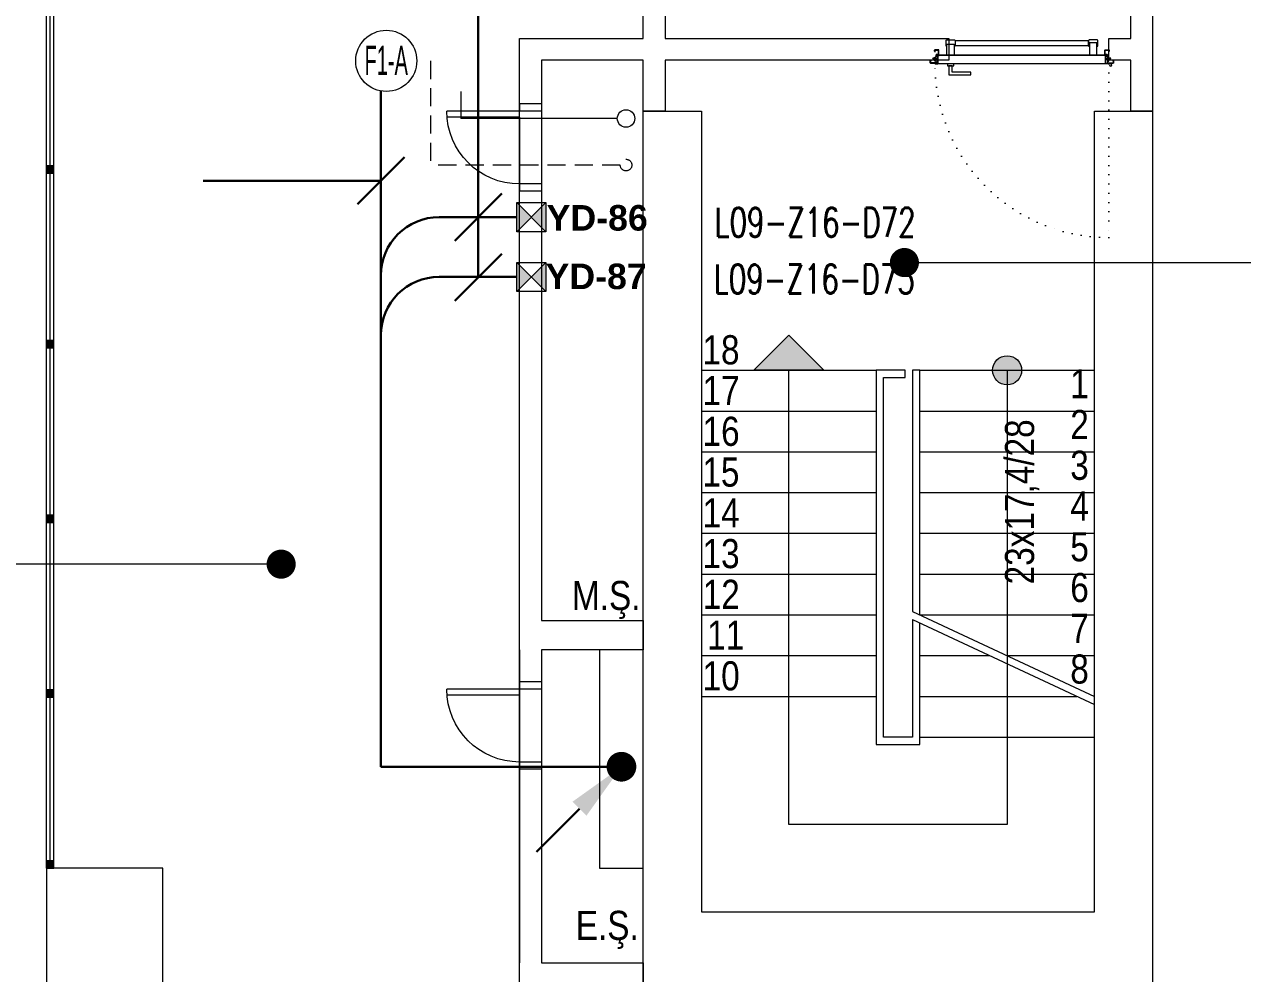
# Model space of a CAD drawing. Header units: metres. Extents: x -19121 to 152404, y -12107 to 46241.
# Drawn here: x 90045 to 90882, y 2408 to 3060 of the extents above; entities that cross this region are included whole.
import ezdxf
from ezdxf.enums import TextEntityAlignment as Align

# ---------------------------------------------------------------- set-up
doc = ezdxf.new("R2010")
doc.units = ezdxf.units.M
doc.header["$LTSCALE"] = 50
doc.header["$MEASUREMENT"] = 0
doc.linetypes.add('DOT2', pattern=[0.125, 0, -0.125])
doc.linetypes.add('HIDDEN', pattern=[0.375, 0.25, -0.125])
doc.layers.get('0').update_dxf_attribs({"color": 9, "lineweight": 9})
for name, color, linetype, lineweight in [('00', 9, 'Continuous', 9), ('01', 9, 'Continuous', 9), ('06D', 9, 'Continuous', 9), ('10', 9, 'Continuous', 9), ('14', 9, 'Continuous', 9), ('15', 9, 'Continuous', 9), ('19', 9, 'Continuous', 9), ('20', 9, 'DOT2', 9), ('21', 9, 'Continuous', 9), ('21_mahal200', 9, 'Continuous', 9), ('E-DEDEKTÖR NUMARALARI', 20, 'Continuous', 30), ('E-MODÜL HATTI', 6, 'Continuous', 30), ('E-OK', 3, 'Continuous', 30), ('E-YAZI', 7, 'Continuous', 30), ('EQ LIST', 7, 'Continuous', 9), ('H-DAMPER', 1, 'Continuous', 15), ('Y-DRENAJ', 251, 'HIDDEN', 9), ('Y-SPRINKLER-BORU', 251, 'Continuous', 15), ('Y-VANA', 3, 'Continuous', 15)]:
    doc.layers.add(name, color=color, linetype=linetype, lineweight=lineweight)
doc.styles.add('E-YAZI', font='txttw.shx', dxfattribs={"height": 200})
doc.styles.add('MuuM_TEXT-STANDART', font='ARIALN.TTF')
doc.styles.get("Standard").update_dxf_attribs({"font": 'ARIALN.TTF'})
doc.dimstyles.new('MuuM_DIM200', dxfattribs={"dimscale": 20, "dimtxt": 2, "dimasz": 1, "dimexe": 1, "dimexo": 1, "dimgap": 1, "dimtad": 1, "dimdec": 1, "dimrnd": 0.5, "dimdsep": 46, "dimtxsty": 'MuuM_TEXT-STANDART', "dimblk": 'ARCHTICK', "dimcen": 0, "dimdle": 0.15, "dimclrd": 256, "dimclre": 256, "dimclrt": 256, "dimadec": 0, "dimazin": 0, "dimtfac": 5, "dimtdec": 1, "dimtix": 1, "dimtmove": 2, "dimatfit": 3, "dimldrblk": 'DOT', "dimfxl": 3, "dimfxlon": 1, "dimtolj": 1, "dimlwd": -1, "dimlwe": -1, "dimarcsym": 0})

# ---------------------------------------------------------------- blocks, each defined once
blk = doc.blocks.new('A$C66886524')
h = blk.add_hatch(color=256)
h.paths.add_polyline_path([(0, 0), (10, 9.99), (0, 20)])
h.paths.add_polyline_path([(20, 19.99), (10, 9.99), (20, -0.01)])
for p, q in [((20, -0.01), (0, 20)), ((20, 19.99), (0, 0))]:
    blk.add_line(p, q)
blk.add_lwpolyline([(20, 19.99), (20, -0.01), (0, 0), (0, 20)], close=True)
blk = doc.blocks.new('*U239')
at = {"layer": 'E-OK', "color": 3, "linetype": 'Continuous'}
blk.add_line((84.9, 84.8), (172.1, 172), dxfattribs=at)
at = {"layer": 'E-OK', "color": 4, "linetype": 'Continuous', "const_width": 30}
blk.add_lwpolyline([(-15, 0, 1), (15, 0, 1)], format="xyb", close=True, dxfattribs=at)
at = {"layer": 'E-OK', "color": 3, "linetype": 'Continuous'}
blk.add_solid([(99, 70.7), (70.7, 99), (0, 0)], dxfattribs=at)
blk = doc.blocks.new('A$C324859F2')
at = {"color": 3}
blk.add_circle((0, 0), 210, dxfattribs=at)
at = {"color": 3, "width": 0.6}
blk.add_attdef('TEXT1', text='', height=200, dxfattribs=at).set_placement((0, -96.6), align=Align.CENTER)
blk = doc.blocks.new('p-kolon_80x80')
blk.add_lwpolyline([(-40, -40), (40, -40), (40, 40), (-40, 40)], close=True)
blk = doc.blocks.new('1.Bod.Ara.Sitatik Elk')
at = {"layer": '01'}
blk.add_lwpolyline([(6510, -5630), (6510, -5630), (6510, -5630), (6510, -6180), (6780, -6180), (6780, -5630), (6780, -5630), (6780, -5630), (6820, -5630), (6820, -6230), (6470, -6230), (6470, -5630), (6510, -5630)], dxfattribs=at)
blk.add_blockref('p-kolon_80x80', (6100, -6190), dxfattribs=at)
blk = doc.blocks.new('_ArchTick')
at = {"color": 0, "linetype": 'ByBlock', "const_width": 0.15}
blk.add_lwpolyline([(-0.5, -0.5), (0.5, 0.5)], dxfattribs=at)
blk = doc.blocks.new('_Dot')
at = {"color": 0, "linetype": 'ByBlock', "lineweight": -2}
blk.add_line((-0.5, 0), (-1, 0), dxfattribs=at)
at = {"color": 0, "linetype": 'ByBlock', "const_width": 0.5}
blk.add_lwpolyline([(-0.25, 0, 1), (0.25, 0, 1)], format="xyb", close=True, dxfattribs=at)
blk = doc.blocks.new('*U19')
at = {"ltscale": 15}
for p, q in [((-24.9, 0.9), (-25.7, 0)), ((-24.9, -0.9), (-25.7, 0)), ((-22.9, 1.5), (-24.9, 0.9)), ((-22.9, 1.5), (-22.9, -1.5)), ((-21.2, -2.7), (-18.1, 2.8)), ((-21, -2.7), (-17.9, 2.7)), ((-19.7, -2.7), (-16.6, 2.8)), ((-19.5, -2.7), (-16.4, 2.7)), ((-18.5, 1.5), (-18.3, 2)), ((-18.2, -2.7), (-15.1, 2.8)), ((-18, -2.7), (-14.9, 2.7)), ((-17, 1.5), (-16.8, 2)), ((-16.7, -2.7), (-13.6, 2.8)), ((-16.5, -2.7), (-13.4, 2.7)), ((-15.5, 1.5), (-15.3, 2)), ((-15.2, -2.7), (-12.1, 2.8)), ((-15, -2.7), (-11.9, 2.7)), ((-14, 1.5), (-13.8, 2)), ((-13.7, -2.7), (-10.6, 2.8)), ((-13.5, -2.7), (-10.4, 2.7)), ((-12.5, 1.5), (-12.3, 2)), ((-12.2, -2.7), (-9.1, 2.8)), ((-12, -2.7), (-8.9, 2.7)), ((-11, 1.5), (-10.8, 2)), ((-10.7, -2.7), (-7.6, 2.8)), ((-10.5, -2.7), (-7.4, 2.7)), ((-9.5, 1.5), (-9.3, 2)), ((-9.2, -2.7), (-6.1, 2.8)), ((-9, -2.7), (-5.9, 2.7)), ((-8, 1.5), (-7.8, 2)), ((-7.7, -2.7), (-4.6, 2.8)), ((-7.5, -2.7), (-4.4, 2.7)), ((-6.5, 1.5), (-6.3, 2)), ((-6.2, -2.7), (-3.1, 2.8)), ((-6, -2.7), (-2.9, 2.7)), ((-5, 1.5), (-4.8, 2)), ((-4.7, -2.7), (-1.6, 2.8)), ((-4.5, -2.7), (-1.4, 2.7)), ((-3.5, 1.5), (-3.3, 2)), ((-2, 1.5), (-1.8, 2)), ((-0.5, 4.2), (-1.5, 1.5)), ((0, 0.5), (-0.6, 0.5)), ((-24.9, -0.9), (-22.9, -1.5)), ((-8.6, -1.5), (-22.9, -1.5)), ((-21.2, -2.7), (-20.9, -1.5)), ((-20.3, -1.5), (-19.1, -1.5)), ((-19.7, -2.7), (-19.4, -1.5)), ((-18.8, -1.5), (-17.6, -1.5)), ((-18.2, -2.7), (-17.9, -1.5)), ((-17.3, -1.5), (-16.1, -1.5)), ((-16.7, -2.7), (-16.4, -1.5)), ((-15.8, -1.5), (-14.6, -1.5)), ((-15.2, -2.7), (-14.9, -1.5)), ((-14.3, -1.5), (-13.1, -1.5)), ((-13.7, -2.7), (-13.4, -1.5)), ((-12.8, -1.5), (-11.6, -1.5)), ((-12.2, -2.7), (-11.9, -1.5)), ((-11.3, -1.5), (-10.1, -1.5)), ((-10.7, -2.7), (-10.4, -1.5)), ((-9.8, -1.5), (-8.6, -1.5)), ((-9.2, -2.7), (-8.9, -1.5)), ((-8.3, -1.5), (-7.1, -1.5)), ((-7.7, -2.7), (-7.4, -1.5)), ((-6.8, -1.5), (-5.6, -1.5)), ((-6.2, -2.7), (-5.9, -1.5)), ((-5.3, -1.5), (-4.1, -1.5)), ((-4.7, -2.7), (-4.4, -1.5)), ((-3.8, -1.5), (-2.1, -1.5)), ((-0.5, -4.2), (-1.5, -1.5)), ((0, -0.5), (-0.6, -0.5))]:
    blk.add_line(p, q, dxfattribs=at)
for p, q in [((-6.9, 1.5), (-22.9, 1.5)), ((-17.4, 1.5), (-18.6, 1.5)), ((-15.9, 1.5), (-17.1, 1.5)), ((-14.4, 1.5), (-15.6, 1.5)), ((-12.9, 1.5), (-14.1, 1.5)), ((-11.4, 1.5), (-12.6, 1.5)), ((-9.9, 1.5), (-11.1, 1.5)), ((-8.4, 1.5), (-9.6, 1.5)), ((-6.9, 1.5), (-8.1, 1.5)), ((-5.4, 1.5), (-6.6, 1.5)), ((-3.9, 1.5), (-5.1, 1.5)), ((-2.4, 1.5), (-3.6, 1.5)), ((-1.5, 1.5), (-2.1, 1.5)), ((0, 0.5), (0, 4.1)), ((-1.5, -1.5), (-2.1, -1.5)), ((0, -0.5), (0, -4.1))]:
    blk.add_line(p, q)
for centre, radius, start, end in [((-26, 3.9), 3.92, 274.361, 322.10246), ((-26, -3.9), 3.92, 37.89754, 85.639), ((-18, 2.8), 0.0971, 330.32042, 150.32042), ((-16.5, 2.8), 0.0971, 330.32042, 150.32042), ((-15, 2.8), 0.0971, 330.32042, 150.32042), ((-13.5, 2.8), 0.0971, 330.32042, 150.32042), ((-12, 2.8), 0.0971, 330.32042, 150.32042), ((-10.5, 2.8), 0.0971, 330.32042, 150.32042), ((-9, 2.8), 0.0971, 330.32042, 150.32042), ((-7.5, 2.8), 0.0971, 330.32042, 150.32042), ((-6, 2.8), 0.0971, 330.32042, 150.32042), ((-4.5, 2.8), 0.0971, 330.32042, 150.32042), ((-3, 2.8), 0.0971, 330.32042, 150.32042), ((-1.5, 2.8), 0.0971, 330.32042, 150.32042), ((-0.6, 0), 0.486, 90, 270), ((-0.3, 4.1), 0.25, 0, 150.08641), ((-21.1, -2.7), 0.0971, 150.32042, 330.32042), ((-19.6, -2.7), 0.0971, 150.32042, 330.32042), ((-18.1, -2.7), 0.0971, 150.32042, 330.32042), ((-16.6, -2.7), 0.0971, 150.32042, 330.32042), ((-15.1, -2.7), 0.0971, 150.32042, 330.32042), ((-13.6, -2.7), 0.0971, 150.32042, 330.32042), ((-12.1, -2.7), 0.0971, 150.32042, 330.32042), ((-10.6, -2.7), 0.0971, 150.32042, 330.32042), ((-9.1, -2.7), 0.0971, 150.32042, 330.32042), ((-7.6, -2.7), 0.0971, 150.32042, 330.32042), ((-6.1, -2.7), 0.0971, 150.32042, 330.32042), ((-4.6, -2.7), 0.0971, 150.32042, 330.32042), ((-0.3, -4.1), 0.25, 209.91359, 0)]:
    blk.add_arc(centre, radius, start, end, dxfattribs=at)
blk = doc.blocks.new('conta')
at = {"ltscale": 10}
for p, q in [((-2649.9, 5345.5), (-2649.8, 5345.6)), ((-2649.9, 5344.5), (-2649.8, 5344.3)), ((-2649.8, 5344.3), (-2649.7, 5344.3)), ((-2649.7, 5345.4), (-2649.3, 5345.4)), ((-2649.2, 5345.4), (-2649.1, 5345.5)), ((-2649, 5344), (-2648.8, 5343.8)), ((-2648.9, 5344.1), (-2648.7, 5343.9)), ((-2648.8, 5345.1), (-2648.6, 5345.3)), ((-2648.8, 5344.9), (-2648.6, 5345.2)), ((-2648.7, 5343.8), (-2648.7, 5343.8)), ((-2648.6, 5345.3), (-2648.6, 5345.3))]:
    blk.add_line(p, q, dxfattribs=at)
for centre, radius, start, end in [((-2649.8, 5345.5), 0.05, 140.6345, 188.9372), ((-2653, 5345), 3.19, 350.4674, 8.9372), ((-2649.9, 5344.5), 0.02, 170.4674, 213.7451), ((-2649.7, 5345.6), 0.0696, 22.2428, 159.258), ((-2650.9, 5345), 1.24, 340.3382, 16.7772), ((-2649.7, 5344.6), 0.03, 160.3382, 273.2666), ((-2649.7, 5345.4), 0.03, 90, 196.7772), ((-2649.6, 5341.5), 3.01, 80.4362, 93.2666), ((-2649.3, 5345.5), 0.05, 270, 303.0062), ((-2649.2, 5344.1), 0.231, 353.9571, 81.9004), ((-2649.1, 5345.5), 0.03, 4.7972, 123.0062), ((-2649.1, 5344.5), 0.03, 260.4362, 338.7066), ((-2651.2, 5344.8), 2.33, 7.5897, 18.7951), ((-2649, 5345.6), 0.05, 18.7951, 42.1429), ((-2650.2, 5345), 1.27, 338.7066, 23.0418), ((-2648.9, 5344.1), 0.1, 173.9571, 217.2653), ((-2648.8, 5345.1), 0.05, 187.5897, 322.7347), ((-2658.2, 5345.2), 9.36, 353.6857, 357.8537), ((-2648.8, 5344.2), 0.1, 173.6857, 217.2653), ((-2648.8, 5344.8), 0.05, 142.7347, 180.2669), ((-2648.7, 5343.8), 0.05, 217.2653, 307.2653), ((-2648.7, 5343.8), 0.05, 307.2653, 37.2653), ((-2648.6, 5345.3), 0.05, 52.7347, 142.7347), ((-2648.6, 5345.3), 0.05, 322.7347, 52.7347)]:
    blk.add_arc(centre, radius, start, end, dxfattribs=at)
for points, knots in [([(-2649, 5345.6), (-2649, 5345.6), (-2649.1, 5345.7), (-2649.2, 5345.4), (-2649.3, 5345.7), (-2649.4, 5345.5), (-2649.5, 5345.7), (-2649.6, 5345.5), (-2649.7, 5345.6), (-2649.7, 5345.6)], [0.0086373, 0.0086373, 0.0086373, 0.0086373, 0.1097304, 0.3133405, 0.4430081, 0.5658764, 0.7165186, 0.8527974, 0.9648495, 0.9648495, 0.9648495, 0.9648495]), ([(-2649.7, 5344.3), (-2649.7, 5344.3), (-2649.7, 5344.5), (-2649.6, 5344.3), (-2649.3, 5344.4), (-2649.2, 5344.4), (-2649.2, 5344.4)], [0, 0, 0, 0, 0.1008757, 0.3841126, 0.5436166, 0.6906785, 0.6906785, 0.6906785, 0.6906785])]:
    blk.add_open_spline(points, degree=3, knots=knots, dxfattribs=at)
blk = doc.blocks.new('p-yn_sackasa')
at = {"layer": '10', "linetype": 'Continuous'}
for p, q in [((-2.19, 0), (-2.19, -0.15)), ((0, 6.16), (0, 6.9)), ((0.01, 6.9), (0.01, 6.15)), ((0.14, 6.9), (0.14, 6.16)), ((0.15, 6.9), (0.15, 6.16)), ((2.69, 7.16), (0.26, 7.16)), ((2.69, 7.15), (0.26, 7.15)), ((2.69, 7.02), (0.26, 7.02)), ((0.26, 7.01), (2.69, 7.01)), ((0.26, 6.05), (0.76, 6.05)), ((0.75, 6.04), (0.26, 6.04)), ((0.26, 5.91), (0.75, 5.91)), ((0.76, 5.9), (0.26, 5.9)), ((0.67, -0.71), (0.67, 2.27)), ((0.69, -0.71), (0.69, 2.27)), ((0.75, 5.91), (0.75, 6.04)), ((0.76, 5.9), (0.76, 6.05)), ((0.81, -0.71), (0.81, 2.27)), ((0.83, -0.71), (0.83, 2.27)), ((0.92, 2.33), (0.95, 2.32)), ((0.93, 2.34), (0.95, 2.33)), ((1.01, 2.46), (0.99, 2.47)), ((0.99, 2.46), (1.01, 2.45)), ((1.11, 2.52), (1.11, 3.73)), ((1.12, 2.52), (1.12, 3.73)), ((1.25, 3.73), (1.25, 2.52)), ((1.26, 2.52), (1.26, 3.73)), ((1.37, 3.98), (2.49, 3.98)), ((2.49, 3.97), (1.37, 3.97)), ((1.37, 3.84), (2.49, 3.84)), ((2.49, 3.83), (1.37, 3.83)), ((2.6, 3.69), (2.5, 3.36)), ((2.51, 3.35), (2.61, 3.69)), ((2.73, 3.65), (2.63, 3.32)), ((2.74, 3.64), (2.64, 3.31)), ((2.8, 3.29), (2.8, 6.9)), ((2.81, 3.29), (2.81, 6.9)), ((2.94, 3.29), (2.94, 6.9)), ((2.95, 3.29), (2.95, 6.9)), ((-2.95, -0.25), (-2.95, -1.75)), ((-2.94, -1.75), (-2.94, -0.25)), ((-2.81, -0.25), (-2.81, -1.75)), ((-2.8, -0.25), (-2.8, -1.75)), ((-2.19, 0), (-2.7, 0)), ((-2.2, -0.01), (-2.7, -0.01)), ((-2.2, -0.14), (-2.7, -0.14)), ((-2.19, -0.15), (-2.7, -0.15)), ((1.01, -1.85), (-2.7, -1.85)), ((1.01, -1.86), (-2.7, -1.86)), ((-2.7, -1.99), (1.01, -1.99)), ((1.01, -2), (-2.7, -2)), ((-2.2, -0.14), (-2.2, -0.01)), ((0.92, -0.77), (0.95, -0.76)), ((0.93, -0.78), (0.95, -0.77)), ((0.99, -0.89), (1.01, -0.88)), ((1.01, -0.89), (0.99, -0.91)), ((1.11, -0.96), (1.11, -1.75)), ((1.12, -0.96), (1.12, -1.75)), ((1.25, -0.96), (1.25, -1.75)), ((1.26, -0.96), (1.26, -1.75))]:
    blk.add_line(p, q, dxfattribs=at)
for points in [[(0.15, 2.14), (0.67, 2.14), (0.67, -0.54), (0.15, -0.54)], [(0.15, 2.14), (0.41, 2.14), (0.41, -0.54), (0.15, -0.54)]]:
    blk.add_lwpolyline(points, close=True, dxfattribs=at)
for centre, radius, start, end in [((0.26, 6.9), 0.261, 90, 180), ((0.26, 6.16), 0.261, 180, 270), ((0.26, 6.9), 0.249, 90, 180), ((0.26, 6.16), 0.249, 181.34499, 271.35021), ((0.26, 6.9), 0.122, 90, 180), ((0.26, 6.16), 0.122, 180, 270), ((0.26, 6.9), 0.11, 90, 180), ((0.26, 6.16), 0.11, 180, 270), ((0.89, 2.27), 0.219, 63.21528, 180), ((0.89, 2.27), 0.206, 63.21689, 180), ((0.89, 2.27), 0.0801, 63.21502, 180), ((0.89, 2.27), 0.0674, 63.21445, 180), ((1.04, 2.52), 0.206, 243.2197, 0), ((1.04, 2.52), 0.219, 243.21479, 0), ((1.04, 2.52), 0.0801, 243.22028, 0), ((1.04, 2.52), 0.0674, 243.21287, 0), ((1.37, 3.73), 0.253, 90, 180), ((1.37, 3.73), 0.24, 90, 180), ((1.37, 3.73), 0.114, 90, 180), ((1.37, 3.73), 0.101, 90, 180), ((2.49, 3.72), 0.261, 342.86025, 90), ((2.49, 3.72), 0.249, 342.86129, 90), ((2.49, 3.72), 0.122, 342.86074, 90), ((2.49, 3.72), 0.11, 342.86215, 90), ((2.72, 3.29), 0.232, 162.8601, 0), ((2.72, 3.29), 0.219, 162.86127, 0), ((2.72, 3.29), 0.0927, 162.86053, 0), ((2.72, 3.29), 0.0801, 162.86241, 0), ((2.69, 6.9), 0.261, 0, 90), ((2.69, 6.9), 0.249, 0, 90), ((2.69, 6.9), 0.122, 0, 90), ((2.69, 6.9), 0.11, 0, 90), ((-2.7, -0.25), 0.253, 90, 180), ((-2.7, -1.75), 0.253, 180, 270), ((-2.7, -0.25), 0.24, 90, 180), ((-2.7, -1.75), 0.24, 180, 270), ((-2.7, -0.25), 0.114, 90, 180), ((-2.7, -1.75), 0.114, 180, 270), ((-2.7, -0.25), 0.101, 90, 180), ((-2.7, -1.75), 0.101, 180, 270), ((0.89, -0.71), 0.219, 180, 296.78496), ((0.89, -0.71), 0.206, 180, 296.78515), ((0.89, -0.71), 0.0801, 180, 296.78498), ((0.89, -0.71), 0.0674, 180, 180.52454), ((0.89, -0.71), 0.0674, 180, 296.78713), ((1.04, -0.96), 0.219, 0, 116.78545), ((1.04, -0.96), 0.206, 0, 116.78362), ((1.04, -0.96), 0.0801, 0, 116.78105), ((1.04, -0.96), 0.0674, 0, 116.78713), ((1.01, -1.75), 0.114, 270, 0), ((1.01, -1.75), 0.24, 270, 0), ((1.01, -1.75), 0.101, 270, 0), ((1.01, -1.75), 0.253, 270, 0)]:
    blk.add_arc(centre, radius, start, end, dxfattribs=at)
at = {"layer": '10', "xscale": 0.0842696629213483, "yscale": 0.0842696629213483, "zscale": 0.0842696629213483}
blk.add_blockref('*U19', (0.95, 1.35), dxfattribs=at)
at = {"layer": '14', "xscale": -0.7887640449438696, "yscale": 0.7887640449438696, "zscale": 0.7887640449438204, "rotation": 90}
blk.add_blockref('conta', (4217.78, -2086.42), dxfattribs=at)
blk = doc.blocks.new('*U381')
at = {"layer": '06D'}
for points in [[(8.5, 9.56), (7.87, 9.56), (7.87, 13.56, -0.414214), (8.25, 13.93), (13.75, 13.93, -0.414214), (14.12, 13.56), (14.12, 9.56), (13.5, 9.56)], [(111.5, 9.56), (112.12, 9.56), (112.12, 13.56, 0.414214), (111.75, 13.93), (106.25, 13.93, 0.414214), (105.87, 13.56), (105.87, 9.56), (106.5, 9.56)]]:
    blk.add_lwpolyline(points, format="xyb", dxfattribs=at)
for points in [[(8.5, 12.06), (13.5, 12.06), (13.5, 3.44), (8.5, 3.44)], [(14.12, 13.31), (105.87, 13.31), (105.87, 10.18), (14.12, 10.18)], [(111.5, 10.94), (106.5, 10.94), (106.5, 3.44), (111.5, 3.44)]]:
    blk.add_lwpolyline(points, close=True, dxfattribs=at)
for points in [[(110.12, -3.81), (110.12, -10.06), (95.12, -10.06), (95.12, -8.19), (107.87, -8.19), (107.87, -8.19), (107.87, -3.81), (110.12, -3.81)], [(111.2, -2.56), (111.2, -3.81), (106.8, -3.81), (106.8, -2.56), (111.2, -2.56)]]:
    blk.add_lwpolyline(points, dxfattribs=at)
at = {"layer": '10', "ltscale": 10}
for p, q in [((2, 1.51), (1, 1.51)), ((2, 1.31), (1, 1.31)), ((1, 0.91), (2, 0.26)), ((2, 0.26), (2, 1.76)), ((2, 1.76), (2.3, 1.76)), ((2, -0.17), (2, 0.26)), ((2.3, -2.19), (2.3, 3.34)), ((2.3, 1.76), (2.3, 0.26)), ((2.3, 0.26), (2.3, -0.17)), ((2.4, 3.44), (117.6, 3.44)), ((2.45, -2.29), (2.45, 3.24)), ((2.5, 3.29), (117.5, 3.29)), ((117.55, -2.29), (117.55, 3.24)), ((117.7, -2.19), (117.7, 3.34)), ((117.7, 1.76), (118, 1.76)), ((117.7, 1.33), (117.7, 1.76)), ((117.7, 1.76), (118, 1.76)), ((117.7, 1.33), (117.7, 1.76)), ((117.7, -0.17), (117.7, 1.33)), ((117.7, -0.17), (117.7, 1.33)), ((118, 1.76), (118, 1.33)), ((118, 1.76), (118, 1.33)), ((118, 1.33), (118, -0.17)), ((119, 0.68), (118, 1.33)), ((118, 1.33), (118, -0.17)), ((119, 0.68), (118, 1.33)), ((118, 0.28), (119, 0.28)), ((118, 0.28), (119, 0.28)), ((118, 0.08), (119, 0.08)), ((118, 0.08), (119, 0.08)), ((-1.6, -2.73), (-1.73, -2.62)), ((-1.6, -2.73), (-1.73, -2.62)), ((-1.22, -2.16), (-1.22, -2.29)), ((-1.22, -2.16), (-1.05, -2.16)), ((-1.22, -2.16), (-1.22, -2.29)), ((-1.22, -2.16), (-1.05, -2.16)), ((-1.05, -2), (-1.05, -2.43)), ((-1.05, -2), (-1.05, -2.43)), ((-0.84, -2), (-0.84, -2.43)), ((-0.84, -2), (-0.84, -2.43)), ((0.3, -2.46), (0.3, -2.34)), ((0.4, -2.24), (2.25, -2.24)), ((0.4, -2.56), (119.6, -2.56)), ((0.45, -2.41), (0.45, -2.39)), ((0.45, -2.39), (2.35, -2.39)), ((0.45, -2.41), (119.54, -2.41)), ((2.3, -0.17), (2, -0.17)), ((119.54, -2.39), (117.65, -2.39)), ((118, -0.17), (117.7, -0.17)), ((118, -0.17), (117.7, -0.17)), ((119.6, -2.24), (117.75, -2.24)), ((119.55, -2.41), (119.55, -2.39)), ((119.7, -2.46), (119.7, -2.34))]:
    blk.add_line(p, q, dxfattribs=at)
blk.add_circle((-0.95, -3.26), 0.843, dxfattribs=at)
blk.add_circle((-0.95, -3.26), 0.843, dxfattribs=at)
for centre, radius, start, end in [((2.4, 3.34), 0.1, 90, 180), ((2.5, 3.24), 0.05, 90, 180), ((117.56, 3.3), 0.141, 14.92708, 75.07292), ((-0.95, -3.26), 1.01, 105.71386, 140.5908), ((-0.95, -3.26), 1.01, 105.71386, 140.5908), ((-0.42, -2.26), 0.428, 142.37905, 203.64803), ((-0.42, -2.26), 0.428, 142.37905, 203.64803), ((-0.42, -2.26), 0.302, 119.96851, 254.44758), ((-0.42, -2.26), 0.302, 119.96851, 254.44758), ((0.4, -2.34), 0.1, 90, 180), ((0.4, -2.46), 0.1, 180, 270), ((0.45, -2.39), 0.005, 90, 180), ((0.45, -2.41), 0.005, 180, 270), ((2.25, -2.19), 0.05, 270, 0), ((2.35, -2.29), 0.1, 270, 0), ((117.65, -2.29), 0.1, 180, 270), ((117.75, -2.19), 0.05, 180, 270), ((119.54, -2.39), 0.005, 0, 90), ((119.54, -2.41), 0.005, 270, 360), ((119.6, -2.34), 0.1, 0, 90), ((119.6, -2.46), 0.1, 270, 0)]:
    blk.add_arc(centre, radius, start, end, dxfattribs=at)
at = {"layer": '20'}
blk.add_lwpolyline([(0.3, -2.4), (0.3, -121.8, 0.414214), (119.7, -2.4, -1)], format="xyb", dxfattribs=at)
blk.add_blockref('p-yn_sackasa', (0, 0))
at = {"xscale": -1}
blk.add_blockref('p-yn_sackasa', (120, 0), dxfattribs=at)
blk = doc.blocks.new('prf-10x10')
blk.add_lwpolyline([(-5, -5), (5, -5), (5, 5), (-5, 5)], close=True)
at = {"color": 255}
blk.add_solid([(-5, -5), (5, -5), (-5, 5), (5, 5)], dxfattribs=at)
at = {"layer": '10'}
blk.add_point((0, 0), dxfattribs=at)
blk = doc.blocks.new('p-dog-ser-720')
at = {"layer": '06D'}
for points in [[(0, 0), (0, 715)], [(5, 0), (5, 715)]]:
    blk.add_lwpolyline(points, dxfattribs=at)
at = {"layer": '15'}
blk.add_lwpolyline([(2.5, 0), (2.5, 715)], dxfattribs=at)
at = {"layer": '10', "xscale": 0.5, "yscale": 0.5, "rotation": 180}
for p in [(2.5, 717.5), (2.5, 600), (2.5, 480), (2.5, 360), (2.5, 240), (2.5, 120), (2.5, 2.5)]:
    blk.add_blockref('prf-10x10', p, dxfattribs=at)
blk = doc.blocks.new('ttttttttttttt')
for points in [[(3983.49, -30733.6), (3983.49, -30748.6)], [(3988.49, -30733.6), (3983.49, -30733.6)], [(3988.49, -30733.6), (3988.49, -30748.6)], [(4043.49, -30733.6), (4038.49, -30733.6)], [(4038.49, -30733.6), (4038.49, -30748.6)], [(4043.49, -30733.6), (4043.49, -30748.6)], [(3988.49, -30748.6), (3983.49, -30748.6)], [(4034.49, -30748.6), (3988.49, -30748.6)], [(4034.49, -30748.6), (4034.49, -30798.6)], [(4034.49, -30748.6), (4038.49, -30748.6)], [(4043.49, -30748.6), (4038.49, -30748.6)], [(4038.49, -30748.6), (4038.49, -30798.6)]]:
    blk.add_lwpolyline(points)
blk.add_arc((4038.49, -30748.6), 50, 180, 270)
blk = doc.blocks.new('1.Bod.Ara.Mimari Elk')
at = {"layer": '19'}
h = blk.add_hatch(color=256, dxfattribs=at)
h.dxf.hatch_style = 1
h.paths.add_polyline_path([(6594, -5808), (6546, -5808), (6570, -5783.96)])
h = blk.add_hatch(color=256, dxfattribs=at)
h.dxf.hatch_style = 1
edge = h.paths.add_edge_path()
edge.add_arc((6720, -5808), 10, 0, 360)
at = {"layer": '00'}
for points in [[(6805, -5580), (6805, -5430), (6820, -5430), (6820, -5630), (6805, -5630), (6805, -5595), (6790, -5595), (6790, -5580), (6805, -5580)], [(6385, -6009.46), (6385, -6000), (6385, -6000), (6385, -6000), (6385, -6215), (6385, -6215)]]:
    blk.add_lwpolyline(points, dxfattribs=at)
blk.add_lwpolyline([(6385, -5580), (6470, -5580), (6470, -5484.85), (6485, -5484.85), (6485, -5580), (6680, -5580), (6680, -5595), (6485, -5595), (6485, -5630), (6470, -5630), (6470, -5595), (6400, -5595), (6400, -5980), (6400, -5980), (6470, -5980), (6470, -6000), (6400, -6000), (6400, -6215), (6470, -6215), (6470, -6230), (6385, -6230), (6385, -6215), (6385, -6215), (6385, -5580)], close=True, dxfattribs=at)
at = {"layer": '06D'}
blk.add_lwpolyline([(6470, -6150), (6470, -6000), (6440, -6000), (6440, -6150), (6470, -6150)], dxfattribs=at)
at = {"layer": '19'}
blk.add_lwpolyline([(6594, -5808), (6546, -5808), (6570, -5783.96)], close=True, dxfattribs=at)
at = {"layer": '19', "linetype": 'Continuous'}
for points in [[(6510, -5808), (6630, -5808)], [(6720, -5808), (6720, -6060), (6720, -6120), (6570, -6120), (6570, -5808)], [(6655, -5979.26), (6655, -6060), (6635, -6060), (6635, -6060), (6635, -5813), (6650, -5813), (6650, -5808), (6630, -5808), (6630, -5813), (6630, -6065), (6630, -6065), (6660, -6065), (6660, -5981.59)], [(6660, -5808), (6780, -5808)], [(6510, -5836), (6630, -5836)], [(6660, -5836), (6780, -5836)], [(6510, -5864), (6630, -5864)], [(6660, -5864), (6780, -5864)], [(6510, -5892), (6630, -5892)], [(6660, -5892), (6780, -5892)], [(6510, -5920), (6630, -5920)], [(6660, -5920), (6780, -5920)], [(6510, -5948), (6630, -5948)], [(6660, -5948), (6780, -5948)], [(6510, -5976), (6630, -5976)], [(6655, -5973.67), (6780, -6032)], [(6660, -5976), (6780, -5976)], [(6655, -5979.26), (6780, -6037.59)], [(6510, -6004), (6630, -6004)], [(6660, -6004), (6708.02, -6004)], [(6720, -6004), (6780, -6004)], [(6510, -6032), (6630, -6032)], [(6660, -6032), (6768.02, -6032)], [(6660, -6060), (6780, -6060)]]:
    blk.add_lwpolyline(points, dxfattribs=at)
at = {"layer": '19'}
for points in [[(6660, -5976), (6660, -5808), (6660, -5808), (6655, -5808), (6655, -5808), (6655, -5973.67)], [(6655, -5973.67), (6780, -6032)]]:
    blk.add_lwpolyline(points, dxfattribs=at)
blk.add_circle((6720, -5808), 10, dxfattribs=at)
blk.add_blockref('p-dog-ser-720', (6060, -6150))
at = {"xscale": -1, "rotation": 270}
for p in [(37133.6, -9668.49), (37133.6, -10065.62)]:
    blk.add_blockref('ttttttttttttt', p, dxfattribs=at)
at = {"layer": '10', "xscale": -1}
blk.add_blockref('*U381', (6790.15, -5595), dxfattribs=at)
at = {"layer": '21', "style": 'MuuM_TEXT-STANDART'}
for s, p in [('18', (6510.67, -5803.91)), ('17', (6510.73, -5831.91)), ('16', (6510.73, -5859.91)), ('15', (6510.59, -5887.91)), ('14', (6510.77, -5915.91)), ('13', (6510.73, -5943.91)), ('M.Ş.', (6421, -5972.72)), ('12', (6510.85, -5971.91)), ('11', (6513.88, -5999.91)), ('10', (6510.77, -6027.91)), ('E.Ş.', (6423.6, -6199.36))]:
    blk.add_text(s, height=20, dxfattribs=at).set_placement(p)
for s, p in [('1', (6776.14, -5827.24)), ('2', (6776.14, -5855.24)), ('3', (6776.14, -5883.24)), ('4', (6776.14, -5911.24)), ('5', (6776.14, -5939.24)), ('6', (6776.14, -5967.24)), ('7', (6776.14, -5995.24)), ('8', (6776.14, -6023.24))]:
    blk.add_text(s, height=20, dxfattribs=at).set_placement(p, align=Align.RIGHT)
blk.add_text('23x17,4/28', height=20, rotation=90, dxfattribs=at).set_placement((6738.53, -5841.71), align=Align.RIGHT)
at = {"layer": '21_mahal200'}
for points in [[(6649.42, -5733.97), (6906.82, -5733.97)], [(6221.2, -5941.19), (5963.8, -5941.19)]]:
    blk.add_leader(points, dimstyle='MuuM_DIM200', override={"dimasz": 1, "dimfxl": 10}, dxfattribs=at)

msp = doc.modelspace()

# ---------------------------------------------------------------- linework, layer by layer
at = {"layer": 'E-MODÜL HATTI', "ltscale": 50}
for p, q in [((90289.74, 3013.91), (90289.74, 2549.64)), ((90383.03, 2927.21), (90329.74, 2927.21)), ((90383.03, 2886.15), (90329.74, 2886.15)), ((90455.25, 2549.64), (90289.74, 2549.64))]:
    msp.add_line(p, q, dxfattribs=at)
for centre in [(90329.74, 2887.21), (90329.74, 2846.15)]:
    msp.add_arc(centre, 40, 90, 180, dxfattribs=at)
at = {"layer": 'E-YAZI', "color": 3}
for p, q in [((90356.59, 2886.15), (90356.59, 3179.21)), ((90305.9, 2968.37), (90273.58, 2936.05)), ((90167.59, 2952.21), (90289.74, 2952.21)), ((90372.75, 2943.37), (90340.43, 2911.05)), ((90372.75, 2902.01), (90340.43, 2869.69))]:
    msp.add_line(p, q, dxfattribs=at)
at = {"layer": 'Y-DRENAJ'}
for p in [(90323.71, 3034.59), (90454.18, 2962.98)]:
    msp.add_line(p, (90323.71, 2962.98), dxfattribs=at)
msp.add_circle((90458.18, 2962.98), 4, dxfattribs=at)
at = {"layer": 'Y-SPRINKLER-BORU'}
for p in [(90344.71, 3013.59), (90452.18, 2994.98)]:
    msp.add_line(p, (90344.71, 2994.98), dxfattribs=at)
msp.add_circle((90458.18, 2994.98), 6, dxfattribs=at)

# ---------------------------------------------------------------- block references
for name in ['1.Bod.Ara.Mimari Elk', '1.Bod.Ara.Sitatik Elk']:
    msp.add_blockref(name, (84000, 8630))
at = {"layer": 'E-OK', "xscale": -0.34, "yscale": 0.34, "zscale": 0.34, "rotation": 90}
msp.add_blockref('*U239', (90455.02, 2549.64), dxfattribs=at)
at = {"layer": 'H-DAMPER'}
for p in [(90383.03, 2917.21), (90383.03, 2876.15)]:
    msp.add_blockref('A$C66886524', p, dxfattribs=at)
at = {"layer": 'Y-VANA'}
ref = msp.add_blockref('A$C324859F2', (90293.41, 3034.59), dxfattribs=dict(at, xscale=0.1, yscale=0.1, zscale=0.1))
ref.add_attrib('TEXT1', 'F1-A', dxfattribs={"layer": '0', "height": 20, "width": 0.6}).set_placement((90293.41, 3024.93), align=Align.CENTER)
ref = msp.add_blockref('A$C324859F2', (90293.41, 3034.59), dxfattribs=dict(at, xscale=0.1, yscale=0.1, zscale=0.1))
ref.add_attrib('TEXT1', 'F1-A', dxfattribs={"layer": '0', "height": 20, "width": 0.6}).set_placement((90293.41, 3024.93), align=Align.CENTER)

# ---------------------------------------------------------------- texts
at = {"layer": 'E-DEDEKTÖR NUMARALARI', "style": 'E-YAZI', "width": 0.7}
for s, p in [('L09-Z16-D72', (90519.09, 2913.71)), ('L09-Z16-D73', (90518.59, 2874.71))]:
    msp.add_text(s, height=20, dxfattribs=at).set_placement(p)
at = {"layer": 'EQ LIST', "color": 6, "char_height": 17.55, "width": 288.0489, "attachment_point": 5}
for s, insert in [('{\\fArial|b1|i0|c162|p34;YD-86}', (90438.35, 2926.62)), ('{\\fArial|b1|i0|c162|p34;YD-87}', (90437.63, 2886.4))]:
    msp.add_mtext(s, dxfattribs=dict(at, insert=insert))

doc.saveas('drawing.dxf')
